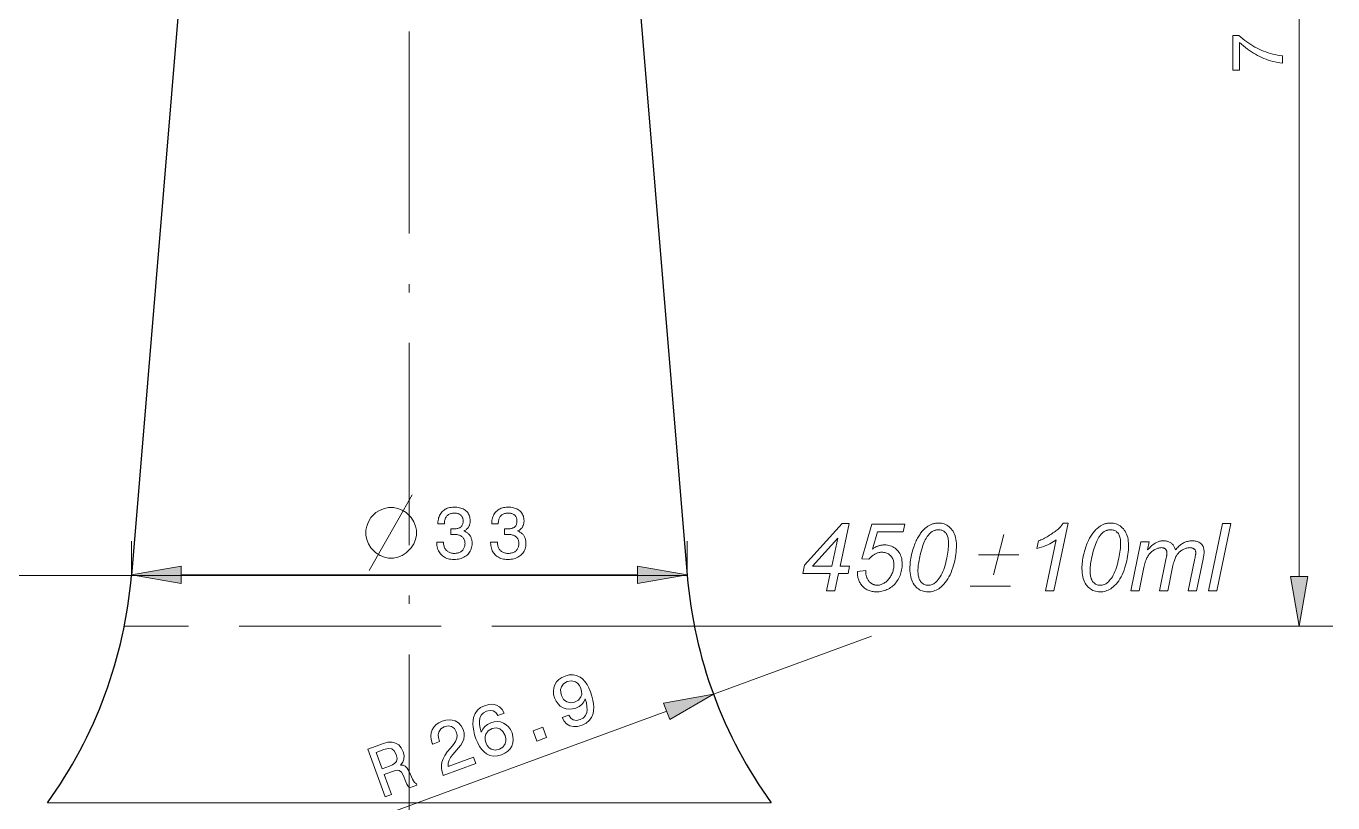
# Model space of a CAD drawing. Extents: x 0 to 420, y 0 to 594.
# Drawn here: x 121.7 to 199.3, y 435.3 to 481.4 of the extents above; entities that cross this region are included whole.
import ezdxf

# ---------------------------------------------------------------- set-up
doc = ezdxf.new("R2010")
doc.units = 0
doc.linetypes.add('DASHDOT', pattern=[18.5, 12, -3, 0.5, -3])
doc.linetypes.add('DASHED', pattern=[15, 12, -3])

msp = doc.modelspace()

# ---------------------------------------------------------------- linework, layer by layer
at = {"linetype": 'DASHDOT', "lineweight": 13}
msp.add_line((144.475, 518.128), (144.475, 263.401), dxfattribs=at)
at = {"lineweight": 13}
for p, q in [((197.306, 448.769), (197.306, 512.861)), ((127.975, 448.815), (68.311, 448.815)), ((127.975, 448.815), (68.384, 448.815)), ((160.975, 448.815), (129.995, 448.815)), ((130.929, 448.858), (158.02, 448.858)), ((161.374, 445.815), (199.306, 445.815)), ((165.957, 435.319), (125.623, 435.319))]:
    msp.add_line(p, q, dxfattribs=at)
at = {"lineweight": 30}
for p, q in [((131.875, 495.815), (127.975, 448.815)), ((157.075, 495.815), (160.975, 448.815))]:
    msp.add_line(p, q, dxfattribs=at)
at = {"lineweight": 13, "ltscale": 0.05107}
for p, q in [((127.975, 448.815), (127.975, 450.858)), ((160.975, 448.815), (160.975, 450.858))]:
    msp.add_line(p, q, dxfattribs=at)
at = {"lineweight": 13, "ltscale": 0.050497}
msp.add_line((129.995, 448.815), (127.975, 448.815), dxfattribs=at)
at = {"linetype": 'DASHED', "lineweight": 13}
msp.add_line((161.374, 445.815), (127.575, 445.815), dxfattribs=at)
at = {"lineweight": 13, "ltscale": 0.25}
msp.add_line((171.917, 445.22), (162.529, 441.774), dxfattribs=at)
at = {"lineweight": 13, "ltscale": 0.444535}
msp.add_line((159.756, 440.756), (143.064, 434.628), dxfattribs=at)
at = {"lineweight": 13, "ltscale": 0.065744}
msp.add_line((125.623, 435.319), (122.993, 435.319), dxfattribs=at)
at = {"lineweight": 13}
for points in [[(196.306, 479.239), (196.162, 479.261), (196.02, 479.286), (195.881, 479.316), (195.743, 479.349), (195.608, 479.387), (195.474, 479.429), (195.342, 479.475), (195.213, 479.525), (195.085, 479.579), (194.96, 479.637), (194.835, 479.699), (194.712, 479.766), (194.591, 479.838), (194.47, 479.914), (194.35, 479.995), (194.231, 480.08), (194.114, 480.17), (193.997, 480.265), (193.882, 480.365), (193.767, 480.468), (193.767, 478.828), (193.373, 478.828), (193.373, 480.884), (193.731, 480.884), (193.844, 480.783), (193.957, 480.687), (194.073, 480.595), (194.19, 480.508), (194.309, 480.424), (194.43, 480.345), (194.552, 480.27), (194.676, 480.199), (194.802, 480.132), (194.929, 480.07), (195.058, 480.012), (195.189, 479.958), (195.322, 479.908), (195.457, 479.862), (195.594, 479.821), (195.732, 479.783), (195.873, 479.75), (196.015, 479.721), (196.159, 479.696), (196.306, 479.676)], [(143.545, 452.858), (143.245, 452.858), (142.995, 452.808), (142.745, 452.708), (142.495, 452.558), (142.195, 452.258), (142.045, 452.008), (141.945, 451.758), (141.895, 451.508), (141.895, 451.208), (141.945, 450.958), (142.045, 450.708), (142.195, 450.458), (142.495, 450.158), (142.745, 450.008), (142.995, 449.908), (143.245, 449.858), (143.545, 449.858), (143.795, 449.908), (144.045, 450.008), (144.295, 450.158), (144.595, 450.458), (144.745, 450.708), (144.845, 450.958), (144.895, 451.208), (144.895, 451.508), (144.845, 451.758), (144.745, 452.008), (144.595, 452.258), (144.295, 452.558), (144.045, 452.708), (143.795, 452.808)], [(146.106, 450.798), (146.504, 450.798), (146.507, 450.736), (146.513, 450.677), (146.523, 450.621), (146.535, 450.568), (146.551, 450.517), (146.57, 450.47), (146.592, 450.425), (146.618, 450.383), (146.646, 450.344), (146.678, 450.308), (146.713, 450.275), (146.751, 450.245), (146.791, 450.219), (146.834, 450.197), (146.879, 450.177), (146.928, 450.162), (146.979, 450.15), (147.032, 450.141), (147.088, 450.136), (147.147, 450.134), (147.205, 450.136), (147.26, 450.14), (147.313, 450.148), (147.363, 450.159), (147.411, 450.173), (147.456, 450.191), (147.499, 450.211), (147.539, 450.235), (147.577, 450.262), (147.612, 450.292), (147.645, 450.325), (147.673, 450.36), (147.699, 450.398), (147.721, 450.437), (147.74, 450.48), (147.755, 450.524), (147.767, 450.571), (147.775, 450.621), (147.78, 450.672), (147.782, 450.726), (147.78, 450.775), (147.775, 450.822), (147.767, 450.867), (147.755, 450.909), (147.74, 450.95), (147.722, 450.988), (147.7, 451.023), (147.675, 451.057), (147.646, 451.088), (147.614, 451.117), (147.579, 451.144), (147.542, 451.168), (147.502, 451.189), (147.459, 451.207), (147.413, 451.223), (147.364, 451.235), (147.313, 451.245), (147.259, 451.252), (147.203, 451.256), (147.143, 451.258), (147.135, 451.258), (147.126, 451.258), (147.118, 451.257), (147.109, 451.257), (147.1, 451.257), (147.091, 451.257), (147.082, 451.257), (147.073, 451.256), (147.064, 451.256), (147.055, 451.255), (147.045, 451.255), (147.035, 451.255), (147.024, 451.254), (147.013, 451.253), (147.001, 451.253), (146.988, 451.252), (146.975, 451.252), (146.962, 451.251), (146.947, 451.25), (146.932, 451.249), (146.932, 451.589), (146.942, 451.588), (146.951, 451.588), (146.96, 451.587), (146.969, 451.587), (146.978, 451.587), (146.987, 451.586), (146.995, 451.586), (147.004, 451.586), (147.012, 451.586), (147.021, 451.585), (147.029, 451.585), (147.038, 451.585), (147.046, 451.585), (147.054, 451.585), (147.061, 451.585), (147.069, 451.585), (147.077, 451.584), (147.084, 451.584), (147.092, 451.584), (147.099, 451.584), (147.156, 451.586), (147.209, 451.589), (147.26, 451.595), (147.308, 451.603), (147.352, 451.613), (147.394, 451.626), (147.432, 451.641), (147.468, 451.658), (147.501, 451.677), (147.53, 451.699), (147.557, 451.723), (147.581, 451.75), (147.602, 451.779), (147.62, 451.811), (147.635, 451.844), (147.648, 451.881), (147.658, 451.92), (147.665, 451.961), (147.669, 452.004), (147.67, 452.05), (147.669, 452.095), (147.665, 452.137), (147.658, 452.177), (147.648, 452.216), (147.636, 452.252), (147.621, 452.286), (147.604, 452.317), (147.583, 452.347), (147.56, 452.375), (147.534, 452.4), (147.506, 452.424), (147.475, 452.444), (147.442, 452.463), (147.406, 452.479), (147.368, 452.492), (147.328, 452.503), (147.286, 452.512), (147.24, 452.518), (147.193, 452.521), (147.143, 452.523), (147.087, 452.521), (147.034, 452.516), (146.984, 452.508), (146.936, 452.497), (146.891, 452.482), (146.849, 452.464), (146.809, 452.443), (146.773, 452.419), (146.739, 452.391), (146.708, 452.36), (146.68, 452.326), (146.654, 452.289), (146.632, 452.249), (146.613, 452.206), (146.596, 452.16), (146.583, 452.111), (146.573, 452.059), (146.565, 452.003), (146.561, 451.945), (146.559, 451.884), (146.176, 451.884), (146.176, 451.913), (146.178, 452), (146.186, 452.082), (146.199, 452.162), (146.216, 452.237), (146.24, 452.309), (146.268, 452.378), (146.301, 452.442), (146.339, 452.504), (146.383, 452.561), (146.432, 452.615), (146.485, 452.665), (146.541, 452.709), (146.601, 452.749), (146.665, 452.783), (146.732, 452.811), (146.803, 452.835), (146.878, 452.853), (146.956, 452.866), (147.037, 452.874), (147.122, 452.877), (147.212, 452.875), (147.298, 452.868), (147.379, 452.858), (147.457, 452.843), (147.53, 452.823), (147.599, 452.8), (147.664, 452.772), (147.725, 452.74), (147.782, 452.704), (147.835, 452.664), (147.883, 452.62), (147.926, 452.572), (147.964, 452.521), (147.997, 452.466), (148.024, 452.409), (148.047, 452.348), (148.065, 452.283), (148.078, 452.215), (148.085, 452.144), (148.088, 452.069), (148.087, 452.026), (148.084, 451.985), (148.079, 451.945), (148.072, 451.906), (148.064, 451.868), (148.053, 451.831), (148.041, 451.796), (148.026, 451.762), (148.01, 451.73), (147.992, 451.698), (147.972, 451.668), (147.95, 451.64), (147.926, 451.613), (147.9, 451.587), (147.873, 451.563), (147.844, 451.54), (147.813, 451.519), (147.78, 451.499), (147.745, 451.481), (147.708, 451.464), (147.756, 451.446), (147.8, 451.425), (147.843, 451.402), (147.883, 451.378), (147.921, 451.351), (147.957, 451.322), (147.99, 451.292), (148.021, 451.259), (148.05, 451.225), (148.076, 451.188), (148.1, 451.15), (148.121, 451.11), (148.14, 451.068), (148.156, 451.024), (148.17, 450.979), (148.181, 450.932), (148.19, 450.883), (148.197, 450.833), (148.2, 450.78), (148.202, 450.726), (148.199, 450.642), (148.19, 450.56), (148.175, 450.482), (148.154, 450.408), (148.128, 450.337), (148.095, 450.269), (148.057, 450.205), (148.013, 450.144), (147.962, 450.087), (147.906, 450.033), (147.845, 449.983), (147.781, 449.939), (147.712, 449.899), (147.639, 449.865), (147.563, 449.837), (147.482, 449.813), (147.398, 449.795), (147.31, 449.782), (147.218, 449.774), (147.122, 449.771), (147.031, 449.774), (146.944, 449.782), (146.861, 449.796), (146.781, 449.815), (146.705, 449.839), (146.633, 449.869), (146.565, 449.905), (146.5, 449.945), (146.439, 449.992), (146.382, 450.043), (146.33, 450.099), (146.283, 450.159), (146.241, 450.223), (146.205, 450.29), (146.175, 450.361), (146.15, 450.435), (146.131, 450.513), (146.117, 450.594), (146.109, 450.68), (146.106, 450.768)], [(149.304, 450.798), (149.703, 450.798), (149.705, 450.736), (149.712, 450.677), (149.721, 450.621), (149.733, 450.568), (149.749, 450.517), (149.768, 450.47), (149.79, 450.425), (149.816, 450.383), (149.845, 450.344), (149.876, 450.308), (149.911, 450.275), (149.949, 450.245), (149.989, 450.219), (150.032, 450.197), (150.078, 450.177), (150.126, 450.162), (150.177, 450.15), (150.23, 450.141), (150.287, 450.136), (150.346, 450.134), (150.403, 450.136), (150.459, 450.14), (150.511, 450.148), (150.562, 450.159), (150.609, 450.173), (150.655, 450.191), (150.697, 450.211), (150.738, 450.235), (150.775, 450.262), (150.81, 450.292), (150.843, 450.325), (150.872, 450.36), (150.897, 450.398), (150.919, 450.437), (150.938, 450.48), (150.953, 450.524), (150.965, 450.571), (150.973, 450.621), (150.978, 450.672), (150.98, 450.726), (150.978, 450.775), (150.973, 450.822), (150.965, 450.867), (150.953, 450.909), (150.938, 450.95), (150.92, 450.988), (150.898, 451.023), (150.873, 451.057), (150.844, 451.088), (150.813, 451.117), (150.778, 451.144), (150.74, 451.168), (150.7, 451.189), (150.657, 451.207), (150.611, 451.223), (150.562, 451.235), (150.511, 451.245), (150.457, 451.252), (150.401, 451.256), (150.341, 451.258), (150.333, 451.258), (150.324, 451.258), (150.316, 451.257), (150.307, 451.257), (150.298, 451.257), (150.289, 451.257), (150.28, 451.257), (150.271, 451.256), (150.262, 451.256), (150.253, 451.255), (150.243, 451.255), (150.233, 451.255), (150.222, 451.254), (150.211, 451.253), (150.199, 451.253), (150.187, 451.252), (150.173, 451.252), (150.16, 451.251), (150.145, 451.25), (150.131, 451.249), (150.131, 451.589), (150.14, 451.588), (150.149, 451.588), (150.158, 451.587), (150.167, 451.587), (150.176, 451.587), (150.185, 451.586), (150.193, 451.586), (150.202, 451.586), (150.211, 451.586), (150.219, 451.585), (150.227, 451.585), (150.236, 451.585), (150.244, 451.585), (150.252, 451.585), (150.26, 451.585), (150.267, 451.585), (150.275, 451.584), (150.283, 451.584), (150.29, 451.584), (150.297, 451.584), (150.354, 451.586), (150.407, 451.589), (150.458, 451.595), (150.506, 451.603), (150.55, 451.613), (150.592, 451.626), (150.631, 451.641), (150.666, 451.658), (150.699, 451.677), (150.728, 451.699), (150.755, 451.723), (150.779, 451.75), (150.8, 451.779), (150.818, 451.811), (150.833, 451.844), (150.846, 451.881), (150.856, 451.92), (150.863, 451.961), (150.867, 452.004), (150.868, 452.05), (150.867, 452.095), (150.863, 452.137), (150.856, 452.177), (150.847, 452.216), (150.834, 452.252), (150.819, 452.286), (150.802, 452.317), (150.781, 452.347), (150.758, 452.375), (150.732, 452.4), (150.704, 452.424), (150.673, 452.444), (150.64, 452.463), (150.605, 452.479), (150.567, 452.492), (150.526, 452.503), (150.484, 452.512), (150.439, 452.518), (150.391, 452.521), (150.341, 452.523), (150.285, 452.521), (150.232, 452.516), (150.182, 452.508), (150.134, 452.497), (150.089, 452.482), (150.047, 452.464), (150.008, 452.443), (149.971, 452.419), (149.937, 452.391), (149.906, 452.36), (149.878, 452.326), (149.853, 452.289), (149.83, 452.249), (149.811, 452.206), (149.795, 452.16), (149.781, 452.111), (149.771, 452.059), (149.763, 452.003), (149.759, 451.945), (149.757, 451.884), (149.374, 451.884), (149.374, 451.913), (149.376, 452), (149.384, 452.082), (149.397, 452.162), (149.415, 452.237), (149.438, 452.309), (149.466, 452.378), (149.499, 452.442), (149.538, 452.504), (149.581, 452.561), (149.63, 452.615), (149.683, 452.665), (149.739, 452.709), (149.8, 452.749), (149.863, 452.783), (149.931, 452.811), (150.001, 452.835), (150.076, 452.853), (150.154, 452.866), (150.235, 452.874), (150.32, 452.877), (150.41, 452.875), (150.496, 452.868), (150.577, 452.858), (150.655, 452.843), (150.728, 452.823), (150.797, 452.8), (150.862, 452.772), (150.923, 452.74), (150.98, 452.704), (151.033, 452.664), (151.081, 452.62), (151.124, 452.572), (151.162, 452.521), (151.195, 452.466), (151.223, 452.409), (151.245, 452.348), (151.263, 452.283), (151.276, 452.215), (151.283, 452.144), (151.286, 452.069), (151.285, 452.026), (151.282, 451.985), (151.277, 451.945), (151.27, 451.906), (151.262, 451.868), (151.251, 451.831), (151.239, 451.796), (151.224, 451.762), (151.208, 451.73), (151.19, 451.698), (151.17, 451.668), (151.148, 451.64), (151.124, 451.613), (151.099, 451.587), (151.071, 451.563), (151.042, 451.54), (151.011, 451.519), (150.978, 451.499), (150.943, 451.481), (150.906, 451.464), (150.954, 451.446), (150.999, 451.425), (151.041, 451.402), (151.082, 451.378), (151.12, 451.351), (151.155, 451.322), (151.188, 451.292), (151.219, 451.259), (151.248, 451.225), (151.274, 451.188), (151.298, 451.15), (151.319, 451.11), (151.338, 451.068), (151.355, 451.024), (151.368, 450.979), (151.38, 450.932), (151.388, 450.883), (151.395, 450.833), (151.398, 450.78), (151.4, 450.726), (151.397, 450.642), (151.388, 450.56), (151.373, 450.482), (151.352, 450.408), (151.326, 450.337), (151.293, 450.269), (151.255, 450.205), (151.211, 450.144), (151.161, 450.087), (151.105, 450.033), (151.044, 449.983), (150.979, 449.939), (150.91, 449.899), (150.837, 449.865), (150.761, 449.837), (150.681, 449.813), (150.596, 449.795), (150.508, 449.782), (150.416, 449.774), (150.32, 449.771), (150.229, 449.774), (150.142, 449.782), (150.059, 449.796), (149.979, 449.815), (149.903, 449.839), (149.831, 449.869), (149.763, 449.905), (149.698, 449.945), (149.637, 449.992), (149.58, 450.043), (149.528, 450.099), (149.481, 450.159), (149.439, 450.223), (149.404, 450.29), (149.373, 450.361), (149.348, 450.435), (149.329, 450.513), (149.315, 450.594), (149.307, 450.68), (149.304, 450.768)], [(169.253, 447.916), (169.469, 448.937), (167.837, 448.937), (167.941, 449.425), (170.181, 451.916), (170.585, 451.916), (170.053, 449.373), (170.615, 449.373), (170.525, 448.937), (169.963, 448.937), (169.747, 447.916)], [(171.081, 449.06), (171.583, 449.109), (171.582, 449.088), (171.581, 449.069), (171.58, 449.052), (171.58, 449.037), (171.579, 449.023), (171.579, 449.011), (171.578, 449.001), (171.578, 448.993), (171.578, 448.986), (171.578, 448.98), (171.579, 448.944), (171.581, 448.908), (171.586, 448.872), (171.592, 448.836), (171.601, 448.8), (171.611, 448.763), (171.623, 448.727), (171.636, 448.691), (171.652, 448.654), (171.669, 448.618), (171.688, 448.582), (171.708, 448.548), (171.73, 448.516), (171.753, 448.485), (171.777, 448.456), (171.802, 448.429), (171.829, 448.404), (171.857, 448.38), (171.887, 448.358), (171.917, 448.338), (171.949, 448.319), (171.981, 448.303), (172.013, 448.288), (172.046, 448.276), (172.079, 448.265), (172.112, 448.257), (172.146, 448.25), (172.18, 448.245), (172.214, 448.242), (172.249, 448.241), (172.295, 448.243), (172.341, 448.247), (172.387, 448.255), (172.434, 448.266), (172.48, 448.281), (172.527, 448.298), (172.574, 448.319), (172.621, 448.342), (172.668, 448.369), (172.716, 448.399), (172.762, 448.432), (172.807, 448.468), (172.85, 448.507), (172.891, 448.549), (172.93, 448.594), (172.968, 448.641), (173.004, 448.692), (173.038, 448.745), (173.07, 448.801), (173.1, 448.86), (173.128, 448.921), (173.153, 448.981), (173.175, 449.042), (173.195, 449.102), (173.211, 449.162), (173.224, 449.222), (173.234, 449.282), (173.242, 449.341), (173.246, 449.401), (173.248, 449.461), (173.246, 449.526), (173.24, 449.59), (173.23, 449.65), (173.216, 449.708), (173.198, 449.763), (173.176, 449.815), (173.151, 449.865), (173.121, 449.912), (173.087, 449.956), (173.05, 449.998), (173.009, 450.037), (172.966, 450.071), (172.92, 450.101), (172.872, 450.127), (172.821, 450.15), (172.768, 450.168), (172.712, 450.182), (172.654, 450.192), (172.593, 450.198), (172.53, 450.2), (172.487, 450.199), (172.445, 450.196), (172.403, 450.191), (172.361, 450.184), (172.32, 450.174), (172.28, 450.163), (172.24, 450.149), (172.2, 450.134), (172.161, 450.116), (172.122, 450.096), (172.084, 450.075), (172.046, 450.051), (172.009, 450.025), (171.972, 449.997), (171.936, 449.967), (171.901, 449.935), (171.866, 449.9), (171.831, 449.864), (171.797, 449.826), (171.763, 449.785), (171.332, 449.815), (171.935, 451.862), (173.889, 451.862), (173.793, 451.409), (172.274, 451.409), (171.973, 450.391), (172.007, 450.415), (172.041, 450.438), (172.076, 450.459), (172.11, 450.479), (172.145, 450.499), (172.18, 450.516), (172.215, 450.533), (172.25, 450.548), (172.286, 450.562), (172.321, 450.575), (172.357, 450.587), (172.393, 450.597), (172.429, 450.607), (172.466, 450.615), (172.502, 450.621), (172.539, 450.627), (172.576, 450.631), (172.613, 450.634), (172.651, 450.636), (172.688, 450.637), (172.778, 450.634), (172.865, 450.625), (172.949, 450.609), (173.029, 450.588), (173.106, 450.561), (173.179, 450.528), (173.25, 450.488), (173.317, 450.443), (173.381, 450.391), (173.441, 450.334), (173.497, 450.271), (173.547, 450.204), (173.592, 450.132), (173.63, 450.056), (173.662, 449.975), (173.689, 449.89), (173.71, 449.8), (173.724, 449.706), (173.733, 449.607), (173.736, 449.504), (173.734, 449.413), (173.728, 449.323), (173.718, 449.234), (173.704, 449.147), (173.686, 449.061), (173.663, 448.977), (173.637, 448.894), (173.607, 448.813), (173.572, 448.733), (173.534, 448.654), (173.492, 448.578), (173.447, 448.506), (173.399, 448.437), (173.348, 448.372), (173.294, 448.311), (173.237, 448.253), (173.177, 448.198), (173.114, 448.148), (173.048, 448.1), (172.979, 448.057), (172.908, 448.017), (172.835, 447.982), (172.762, 447.95), (172.687, 447.923), (172.612, 447.9), (172.535, 447.882), (172.457, 447.867), (172.378, 447.856), (172.298, 447.85), (172.216, 447.848), (172.148, 447.85), (172.082, 447.854), (172.017, 447.862), (171.954, 447.873), (171.892, 447.887), (171.832, 447.904), (171.774, 447.924), (171.717, 447.948), (171.662, 447.974), (171.608, 448.004), (171.556, 448.036), (171.507, 448.071), (171.461, 448.108), (171.417, 448.147), (171.376, 448.188), (171.338, 448.233), (171.302, 448.279), (171.269, 448.328), (171.239, 448.379), (171.211, 448.432), (171.186, 448.487), (171.163, 448.541), (171.143, 448.596), (171.126, 448.65), (171.112, 448.705), (171.1, 448.759), (171.09, 448.814), (171.084, 448.869), (171.08, 448.923), (171.078, 448.978), (171.079, 448.983), (171.079, 448.99), (171.079, 448.997), (171.079, 449.004), (171.079, 449.012), (171.079, 449.02), (171.08, 449.029), (171.08, 449.039), (171.081, 449.049)], [(174.194, 449.229), (174.196, 449.33), (174.201, 449.432), (174.208, 449.535), (174.219, 449.637), (174.232, 449.74), (174.249, 449.844), (174.269, 449.947), (174.291, 450.051), (174.317, 450.156), (174.346, 450.26), (174.376, 450.363), (174.408, 450.461), (174.44, 450.556), (174.472, 450.646), (174.506, 450.731), (174.54, 450.813), (174.575, 450.891), (174.61, 450.964), (174.646, 451.033), (174.683, 451.098), (174.72, 451.159), (174.758, 451.218), (174.795, 451.274), (174.833, 451.327), (174.872, 451.377), (174.91, 451.425), (174.949, 451.47), (174.988, 451.513), (175.028, 451.552), (175.068, 451.589), (175.107, 451.623), (175.147, 451.656), (175.186, 451.687), (175.226, 451.716), (175.265, 451.743), (175.304, 451.768), (175.343, 451.791), (175.382, 451.812), (175.421, 451.832), (175.459, 451.849), (175.498, 451.865), (175.538, 451.879), (175.578, 451.892), (175.62, 451.903), (175.662, 451.912), (175.705, 451.919), (175.749, 451.925), (175.794, 451.929), (175.84, 451.932), (175.886, 451.933), (175.976, 451.929), (176.063, 451.919), (176.148, 451.902), (176.229, 451.878), (176.307, 451.847), (176.382, 451.81), (176.454, 451.766), (176.523, 451.714), (176.589, 451.656), (176.651, 451.592), (176.71, 451.52), (176.762, 451.443), (176.808, 451.36), (176.848, 451.27), (176.882, 451.175), (176.909, 451.073), (176.931, 450.966), (176.946, 450.852), (176.955, 450.732), (176.958, 450.607), (176.956, 450.474), (176.95, 450.342), (176.939, 450.21), (176.924, 450.078), (176.905, 449.947), (176.882, 449.816), (176.854, 449.685), (176.822, 449.555), (176.786, 449.424), (176.746, 449.294), (176.693, 449.144), (176.637, 449.002), (176.577, 448.867), (176.513, 448.74), (176.445, 448.621), (176.374, 448.509), (176.298, 448.406), (176.218, 448.309), (176.135, 448.221), (176.047, 448.14), (175.977, 448.085), (175.906, 448.035), (175.832, 447.991), (175.757, 447.953), (175.679, 447.921), (175.6, 447.895), (175.519, 447.874), (175.436, 447.86), (175.351, 447.851), (175.264, 447.848), (175.175, 447.852), (175.09, 447.862), (175.007, 447.88), (174.926, 447.905), (174.849, 447.936), (174.774, 447.975), (174.703, 448.021), (174.634, 448.074), (174.567, 448.134), (174.504, 448.201), (174.445, 448.275), (174.393, 448.356), (174.346, 448.442), (174.306, 448.535), (174.272, 448.635), (174.244, 448.741), (174.222, 448.853), (174.207, 448.972), (174.198, 449.097)], [(174.672, 449.103), (174.673, 449.031), (174.677, 448.962), (174.683, 448.897), (174.692, 448.834), (174.703, 448.775), (174.716, 448.719), (174.732, 448.666), (174.751, 448.617), (174.771, 448.571), (174.795, 448.527), (174.83, 448.473), (174.868, 448.424), (174.909, 448.381), (174.954, 448.344), (175.001, 448.313), (175.052, 448.287), (175.107, 448.267), (175.164, 448.252), (175.225, 448.244), (175.289, 448.241), (175.345, 448.244), (175.401, 448.251), (175.456, 448.264), (175.509, 448.283), (175.562, 448.306), (175.614, 448.334), (175.664, 448.368), (175.714, 448.407), (175.762, 448.451), (175.81, 448.5), (175.876, 448.577), (175.938, 448.66), (175.998, 448.75), (176.054, 448.847), (176.106, 448.951), (176.155, 449.061), (176.201, 449.179), (176.244, 449.303), (176.283, 449.434), (176.319, 449.571), (176.351, 449.71), (176.38, 449.843), (176.406, 449.971), (176.428, 450.094), (176.446, 450.212), (176.462, 450.325), (176.474, 450.432), (176.482, 450.535), (176.487, 450.632), (176.489, 450.724), (176.487, 450.808), (176.483, 450.887), (176.474, 450.961), (176.463, 451.03), (176.448, 451.095), (176.43, 451.155), (176.408, 451.21), (176.383, 451.26), (176.355, 451.305), (176.324, 451.346), (176.29, 451.382), (176.254, 451.415), (176.216, 451.443), (176.175, 451.468), (176.133, 451.489), (176.088, 451.507), (176.041, 451.52), (175.993, 451.529), (175.942, 451.535), (175.889, 451.537), (175.85, 451.536), (175.811, 451.533), (175.773, 451.528), (175.736, 451.521), (175.699, 451.512), (175.662, 451.501), (175.627, 451.488), (175.591, 451.472), (175.556, 451.455), (175.522, 451.436), (175.488, 451.414), (175.454, 451.39), (175.421, 451.363), (175.388, 451.332), (175.355, 451.299), (175.323, 451.263), (175.29, 451.224), (175.259, 451.182), (175.227, 451.137), (175.196, 451.09), (175.152, 451.017), (175.11, 450.937), (175.068, 450.851), (175.028, 450.757), (174.989, 450.657), (174.951, 450.55), (174.914, 450.436), (174.879, 450.315), (174.844, 450.187), (174.811, 450.053), (174.785, 449.937), (174.761, 449.826), (174.74, 449.72), (174.722, 449.618), (174.707, 449.521), (174.694, 449.428), (174.684, 449.34), (174.677, 449.256), (174.673, 449.178)], [(182.252, 447.916), (182.885, 450.937), (182.8, 450.874), (182.708, 450.813), (182.609, 450.755), (182.504, 450.7), (182.392, 450.647), (182.274, 450.597), (182.149, 450.549), (182.017, 450.504), (181.878, 450.461), (181.733, 450.421), (181.826, 450.869), (181.9, 450.899), (181.973, 450.931), (182.046, 450.965), (182.119, 451.001), (182.192, 451.038), (182.265, 451.078), (182.337, 451.119), (182.409, 451.162), (182.481, 451.207), (182.553, 451.253), (182.623, 451.3), (182.69, 451.346), (182.752, 451.39), (182.812, 451.434), (182.867, 451.476), (182.919, 451.517), (182.968, 451.556), (183.013, 451.595), (183.054, 451.632), (183.092, 451.668), (183.114, 451.69), (183.135, 451.714), (183.157, 451.738), (183.178, 451.763), (183.199, 451.789), (183.219, 451.816), (183.24, 451.844), (183.26, 451.872), (183.28, 451.902), (183.299, 451.933), (183.586, 451.933), (182.748, 447.916)], [(184.41, 449.229), (184.411, 449.33), (184.416, 449.432), (184.424, 449.535), (184.434, 449.637), (184.448, 449.74), (184.465, 449.844), (184.484, 449.947), (184.507, 450.051), (184.533, 450.156), (184.561, 450.26), (184.592, 450.363), (184.623, 450.461), (184.655, 450.556), (184.688, 450.646), (184.721, 450.731), (184.755, 450.813), (184.79, 450.891), (184.826, 450.964), (184.862, 451.033), (184.898, 451.098), (184.936, 451.159), (184.973, 451.218), (185.011, 451.274), (185.049, 451.327), (185.087, 451.377), (185.126, 451.425), (185.165, 451.47), (185.204, 451.513), (185.243, 451.552), (185.283, 451.589), (185.323, 451.623), (185.363, 451.656), (185.402, 451.687), (185.441, 451.716), (185.481, 451.743), (185.52, 451.768), (185.559, 451.791), (185.597, 451.812), (185.636, 451.832), (185.675, 451.849), (185.714, 451.865), (185.753, 451.879), (185.794, 451.892), (185.835, 451.903), (185.878, 451.912), (185.921, 451.919), (185.965, 451.925), (186.009, 451.929), (186.055, 451.932), (186.102, 451.933), (186.192, 451.929), (186.279, 451.919), (186.363, 451.902), (186.444, 451.878), (186.522, 451.847), (186.597, 451.81), (186.669, 451.766), (186.738, 451.714), (186.804, 451.656), (186.867, 451.592), (186.925, 451.52), (186.978, 451.443), (187.024, 451.36), (187.063, 451.27), (187.097, 451.175), (187.125, 451.073), (187.146, 450.966), (187.162, 450.852), (187.171, 450.732), (187.174, 450.607), (187.172, 450.474), (187.165, 450.342), (187.155, 450.21), (187.14, 450.078), (187.121, 449.947), (187.097, 449.816), (187.07, 449.685), (187.038, 449.555), (187.002, 449.424), (186.961, 449.294), (186.909, 449.144), (186.853, 449.002), (186.793, 448.867), (186.729, 448.74), (186.661, 448.621), (186.589, 448.509), (186.513, 448.406), (186.434, 448.309), (186.35, 448.221), (186.263, 448.14), (186.193, 448.085), (186.121, 448.035), (186.048, 447.991), (185.972, 447.953), (185.895, 447.921), (185.816, 447.895), (185.735, 447.874), (185.651, 447.86), (185.566, 447.851), (185.48, 447.848), (185.391, 447.852), (185.305, 447.862), (185.222, 447.88), (185.142, 447.905), (185.064, 447.936), (184.99, 447.975), (184.918, 448.021), (184.849, 448.074), (184.783, 448.134), (184.72, 448.201), (184.661, 448.275), (184.608, 448.356), (184.562, 448.442), (184.521, 448.535), (184.487, 448.635), (184.46, 448.741), (184.438, 448.853), (184.422, 448.972), (184.413, 449.097)], [(184.887, 449.103), (184.889, 449.031), (184.892, 448.962), (184.899, 448.897), (184.907, 448.834), (184.918, 448.775), (184.932, 448.719), (184.948, 448.666), (184.966, 448.617), (184.987, 448.571), (185.01, 448.527), (185.045, 448.473), (185.083, 448.424), (185.125, 448.381), (185.169, 448.344), (185.217, 448.313), (185.268, 448.287), (185.322, 448.267), (185.38, 448.252), (185.44, 448.244), (185.504, 448.241), (185.561, 448.244), (185.617, 448.251), (185.671, 448.264), (185.725, 448.283), (185.778, 448.306), (185.829, 448.334), (185.88, 448.368), (185.929, 448.407), (185.978, 448.451), (186.025, 448.5), (186.091, 448.577), (186.154, 448.66), (186.213, 448.75), (186.269, 448.847), (186.322, 448.951), (186.371, 449.061), (186.417, 449.179), (186.459, 449.303), (186.498, 449.434), (186.534, 449.571), (186.567, 449.71), (186.596, 449.843), (186.621, 449.971), (186.643, 450.094), (186.662, 450.212), (186.677, 450.325), (186.689, 450.432), (186.698, 450.535), (186.703, 450.632), (186.705, 450.724), (186.703, 450.808), (186.698, 450.887), (186.69, 450.961), (186.678, 451.03), (186.663, 451.095), (186.645, 451.155), (186.624, 451.21), (186.599, 451.26), (186.571, 451.305), (186.54, 451.346), (186.506, 451.382), (186.469, 451.415), (186.431, 451.443), (186.391, 451.468), (186.348, 451.489), (186.304, 451.507), (186.257, 451.52), (186.208, 451.529), (186.157, 451.535), (186.104, 451.537), (186.065, 451.536), (186.027, 451.533), (185.989, 451.528), (185.951, 451.521), (185.914, 451.512), (185.878, 451.501), (185.842, 451.488), (185.807, 451.472), (185.772, 451.455), (185.737, 451.436), (185.703, 451.414), (185.67, 451.39), (185.636, 451.363), (185.603, 451.332), (185.571, 451.299), (185.538, 451.263), (185.506, 451.224), (185.474, 451.182), (185.443, 451.137), (185.411, 451.09), (185.368, 451.017), (185.325, 450.937), (185.284, 450.851), (185.244, 450.757), (185.205, 450.657), (185.167, 450.55), (185.13, 450.436), (185.094, 450.315), (185.06, 450.187), (185.027, 450.053), (185, 449.937), (184.977, 449.826), (184.956, 449.72), (184.938, 449.618), (184.922, 449.521), (184.91, 449.428), (184.9, 449.34), (184.893, 449.256), (184.889, 449.178)], [(191.924, 447.916), (192.759, 451.916), (193.253, 451.916), (192.418, 447.916)], [(169.559, 449.373), (169.908, 451.043), (168.418, 449.373)], [(187.305, 447.916), (187.911, 450.814), (188.405, 450.814), (188.304, 450.337), (188.358, 450.396), (188.411, 450.452), (188.464, 450.504), (188.515, 450.553), (188.564, 450.597), (188.613, 450.638), (188.661, 450.675), (188.707, 450.708), (188.752, 450.737), (188.796, 450.762), (188.84, 450.784), (188.884, 450.804), (188.93, 450.822), (188.975, 450.837), (189.022, 450.85), (189.07, 450.861), (189.118, 450.869), (189.167, 450.875), (189.216, 450.878), (189.267, 450.879), (189.32, 450.878), (189.371, 450.874), (189.421, 450.867), (189.469, 450.857), (189.515, 450.844), (189.559, 450.828), (189.601, 450.809), (189.642, 450.788), (189.681, 450.763), (189.718, 450.736), (189.753, 450.706), (189.786, 450.674), (189.816, 450.64), (189.844, 450.604), (189.869, 450.565), (189.891, 450.524), (189.911, 450.48), (189.929, 450.435), (189.944, 450.387), (189.957, 450.337), (190.001, 450.39), (190.046, 450.44), (190.092, 450.488), (190.138, 450.533), (190.184, 450.575), (190.231, 450.614), (190.278, 450.651), (190.326, 450.685), (190.374, 450.716), (190.422, 450.744), (190.471, 450.77), (190.521, 450.793), (190.571, 450.813), (190.622, 450.831), (190.673, 450.846), (190.725, 450.858), (190.777, 450.867), (190.83, 450.874), (190.883, 450.878), (190.937, 450.879), (191.007, 450.878), (191.074, 450.873), (191.138, 450.864), (191.198, 450.852), (191.254, 450.837), (191.307, 450.818), (191.356, 450.795), (191.401, 450.769), (191.443, 450.74), (191.481, 450.708), (191.515, 450.672), (191.546, 450.633), (191.573, 450.592), (191.597, 450.548), (191.617, 450.501), (191.633, 450.451), (191.646, 450.399), (191.655, 450.344), (191.661, 450.285), (191.662, 450.225), (191.662, 450.196), (191.66, 450.164), (191.657, 450.129), (191.652, 450.09), (191.647, 450.047), (191.64, 450.001), (191.632, 449.952), (191.622, 449.899), (191.612, 449.843), (191.6, 449.783), (191.209, 447.916), (190.716, 447.916), (191.114, 449.832), (191.124, 449.877), (191.133, 449.92), (191.14, 449.961), (191.147, 449.998), (191.153, 450.033), (191.158, 450.065), (191.161, 450.095), (191.164, 450.122), (191.165, 450.146), (191.166, 450.167), (191.165, 450.195), (191.162, 450.222), (191.158, 450.247), (191.151, 450.271), (191.143, 450.294), (191.133, 450.316), (191.122, 450.337), (191.108, 450.356), (191.093, 450.374), (191.076, 450.391), (191.057, 450.407), (191.037, 450.421), (191.015, 450.433), (190.992, 450.443), (190.967, 450.452), (190.941, 450.46), (190.914, 450.466), (190.885, 450.47), (190.854, 450.472), (190.822, 450.473), (190.778, 450.472), (190.733, 450.468), (190.689, 450.461), (190.644, 450.452), (190.599, 450.44), (190.554, 450.425), (190.509, 450.407), (190.463, 450.387), (190.418, 450.365), (190.372, 450.339), (190.327, 450.312), (190.284, 450.282), (190.243, 450.252), (190.205, 450.219), (190.168, 450.185), (190.134, 450.149), (190.101, 450.111), (190.071, 450.072), (190.042, 450.031), (190.016, 449.989), (189.991, 449.943), (189.966, 449.893), (189.942, 449.837), (189.919, 449.778), (189.897, 449.713), (189.875, 449.644), (189.853, 449.571), (189.833, 449.492), (189.813, 449.409), (189.793, 449.322), (189.499, 447.916), (189.005, 447.916), (189.414, 449.873), (189.422, 449.911), (189.43, 449.948), (189.436, 449.982), (189.442, 450.014), (189.447, 450.043), (189.451, 450.07), (189.454, 450.095), (189.456, 450.118), (189.457, 450.138), (189.458, 450.156), (189.457, 450.184), (189.454, 450.211), (189.45, 450.237), (189.444, 450.261), (189.436, 450.285), (189.426, 450.307), (189.414, 450.328), (189.401, 450.349), (189.386, 450.368), (189.369, 450.386), (189.351, 450.402), (189.331, 450.417), (189.311, 450.43), (189.29, 450.441), (189.267, 450.451), (189.243, 450.459), (189.219, 450.465), (189.193, 450.469), (189.166, 450.472), (189.139, 450.473), (189.096, 450.472), (189.054, 450.468), (189.011, 450.461), (188.967, 450.452), (188.923, 450.44), (188.879, 450.425), (188.834, 450.407), (188.789, 450.387), (188.744, 450.365), (188.698, 450.339), (188.653, 450.311), (188.609, 450.282), (188.567, 450.25), (188.527, 450.215), (188.489, 450.179), (188.452, 450.141), (188.417, 450.101), (188.384, 450.058), (188.352, 450.013), (188.323, 449.967), (188.294, 449.917), (188.267, 449.863), (188.241, 449.805), (188.215, 449.743), (188.191, 449.677), (188.168, 449.607), (188.146, 449.533), (188.124, 449.455), (188.104, 449.372), (188.085, 449.286), (187.799, 447.916)], [(130.929, 449.379), (127.975, 448.858), (130.929, 448.337)], [(158.02, 448.337), (160.975, 448.858), (158.02, 449.379)], [(196.785, 448.769), (197.306, 445.815), (197.827, 448.769)], [(153.558, 440.379), (153.945, 440.522), (154.055, 440.348), (154.211, 440.244), (154.402, 440.214), (154.62, 440.26), (154.801, 440.357), (154.93, 440.498), (155.006, 440.681), (155.029, 440.848), (155.022, 441.04), (154.987, 441.259), (154.923, 441.503), (154.838, 441.322), (154.713, 441.169), (154.551, 441.044), (154.356, 440.95), (154.156, 440.895), (153.964, 440.879), (153.779, 440.902), (153.602, 440.964), (153.441, 441.062), (153.303, 441.191), (153.19, 441.353), (153.101, 441.547), (153.044, 441.754), (153.028, 441.953), (153.052, 442.145), (153.118, 442.329), (153.22, 442.497), (153.355, 442.639), (153.522, 442.756), (153.722, 442.848), (153.965, 442.913), (154.195, 442.925), (154.41, 442.884), (154.613, 442.789), (154.763, 442.676), (154.9, 442.531), (155.026, 442.354), (155.139, 442.146), (155.239, 441.905), (155.32, 441.659), (155.379, 441.427), (155.414, 441.208), (155.427, 441.003), (155.417, 440.812), (155.384, 440.634), (155.294, 440.398), (155.154, 440.202), (154.966, 440.045), (154.729, 439.929), (154.468, 439.86), (154.227, 439.852), (154.006, 439.903), (153.814, 440.011), (153.665, 440.17)], [(153.51, 441.693), (153.639, 441.46), (153.824, 441.311), (154.046, 441.253), (154.287, 441.296), (154.521, 441.427), (154.665, 441.618), (154.709, 441.771), (154.707, 441.939), (154.661, 442.12), (154.578, 442.289), (154.47, 442.421), (154.337, 442.513), (154.105, 442.571), (153.85, 442.525), (153.635, 442.397), (153.501, 442.202), (153.461, 442.044), (153.464, 441.874)], [(159.935, 440.267), (162.529, 441.774), (159.576, 441.245)], [(150.116, 440.644), (149.729, 440.502), (149.609, 440.677), (149.453, 440.78), (149.266, 440.809), (149.051, 440.763), (148.871, 440.666), (148.743, 440.525), (148.668, 440.341), (148.645, 440.174), (148.652, 439.982), (148.687, 439.763), (148.751, 439.519), (148.836, 439.7), (148.961, 439.854), (149.123, 439.98), (149.32, 440.075), (149.519, 440.129), (149.711, 440.145), (149.895, 440.122), (150.072, 440.06), (150.233, 439.962), (150.371, 439.832), (150.484, 439.67), (150.573, 439.476), (150.63, 439.269), (150.646, 439.071), (150.621, 438.879), (150.556, 438.695), (150.454, 438.528), (150.32, 438.385), (150.153, 438.268), (149.953, 438.176), (149.709, 438.111), (149.48, 438.099), (149.263, 438.14), (149.061, 438.235), (148.911, 438.348), (148.773, 438.493), (148.648, 438.67), (148.535, 438.878), (148.434, 439.119), (148.354, 439.363), (148.296, 439.594), (148.26, 439.811), (148.248, 440.016), (148.258, 440.208), (148.29, 440.387), (148.38, 440.624), (148.517, 440.82), (148.701, 440.976), (148.932, 441.09), (149.192, 441.16), (149.431, 441.171), (149.648, 441.123), (149.838, 441.018), (149.993, 440.858)], [(146.484, 436.949), (146.48, 436.962), (146.417, 437.171), (146.385, 437.37), (146.384, 437.562), (146.414, 437.744), (146.479, 437.929), (146.584, 438.129), (146.728, 438.341), (146.912, 438.568), (147.092, 438.782), (147.223, 438.973), (147.294, 439.157), (147.307, 439.342), (147.263, 439.536), (147.151, 439.726), (146.983, 439.846), (146.774, 439.888), (146.541, 439.842), (146.339, 439.718), (146.222, 439.525), (146.192, 439.364), (146.205, 439.186), (146.259, 438.989), (146.271, 438.955), (145.863, 438.805), (145.842, 438.864), (145.781, 439.08), (145.76, 439.285), (145.779, 439.478), (145.838, 439.66), (145.935, 439.824), (146.067, 439.965), (146.233, 440.081), (146.433, 440.173), (146.637, 440.231), (146.832, 440.253), (147.017, 440.239), (147.193, 440.189), (147.399, 440.071), (147.559, 439.9), (147.674, 439.676), (147.726, 439.483), (147.737, 439.294), (147.708, 439.109), (147.639, 438.926), (147.53, 438.742), (147.379, 438.559), (147.197, 438.354), (147.043, 438.168), (146.927, 438.004), (146.849, 437.863), (146.787, 437.669), (146.78, 437.475), (148.28, 438.025), (148.415, 437.658)], [(150.164, 439.328), (150.035, 439.561), (149.849, 439.712), (149.627, 439.77), (149.388, 439.729), (149.155, 439.597), (149.012, 439.406), (148.969, 439.252), (148.971, 439.084), (149.018, 438.902), (149.099, 438.733), (149.206, 438.602), (149.339, 438.51), (149.568, 438.453), (149.821, 438.499), (150.036, 438.626), (150.171, 438.821), (150.212, 438.979), (150.21, 439.148)], [(152.047, 438.991), (151.823, 439.604), (152.394, 439.813), (152.619, 439.201)], [(143.046, 435.687), (142.012, 438.503), (142.94, 438.844), (143.209, 438.917), (143.449, 438.926), (143.662, 438.874), (143.844, 438.76), (143.991, 438.586), (144.105, 438.351), (144.16, 438.126), (144.152, 437.919), (144.083, 437.731), (143.952, 437.564), (144.114, 437.554), (144.239, 437.501), (144.348, 437.381), (144.46, 437.175), (144.658, 436.731), (144.776, 436.528), (144.903, 436.456), (144.931, 436.379), (144.489, 436.217), (144.392, 436.336), (144.337, 436.436), (144.274, 436.57), (144.121, 436.926), (144.002, 437.139), (143.877, 437.241), (143.764, 437.252), (143.592, 437.22), (143.362, 437.146), (142.978, 437.005), (143.413, 435.822)], [(142.956, 438.479), (142.499, 438.312), (142.859, 437.332), (143.29, 437.49), (143.482, 437.575), (143.621, 437.669), (143.707, 437.773), (143.749, 437.96), (143.698, 438.2), (143.584, 438.412), (143.433, 438.526), (143.229, 438.548)]]:
    msp.add_lwpolyline(points, close=True, dxfattribs=at)
for points in [[(142.095, 449.108), (143.795, 452.108), (144.645, 453.608)], [(179.148, 448.85), (179.769, 451.25)], [(178.259, 450.05), (180.659, 450.05)], [(177.776, 448.183), (180.176, 448.183)]]:
    msp.add_lwpolyline(points, dxfattribs=at)
at = {"lineweight": 30}
for centre, start, end in [((101.183, 451.038), 324.21938, 355.25654), ((187.767, 451.038), 184.74347, 215.78062)]:
    msp.add_arc(centre, 26.884, start, end, dxfattribs=at)
at = {"lineweight": 13}
for points in [[(130.929, 449.379), (127.975, 448.858), (130.929, 449.379), (130.929, 448.337)], [(158.02, 448.337), (160.975, 448.858), (158.02, 448.337), (158.02, 449.379)], [(196.785, 448.769), (197.306, 445.815), (196.785, 448.769), (197.827, 448.769)], [(159.935, 440.267), (162.529, 441.774), (159.935, 440.267), (159.576, 441.245)]]:
    msp.add_solid(points, dxfattribs=at)

doc.saveas('drawing.dxf')
